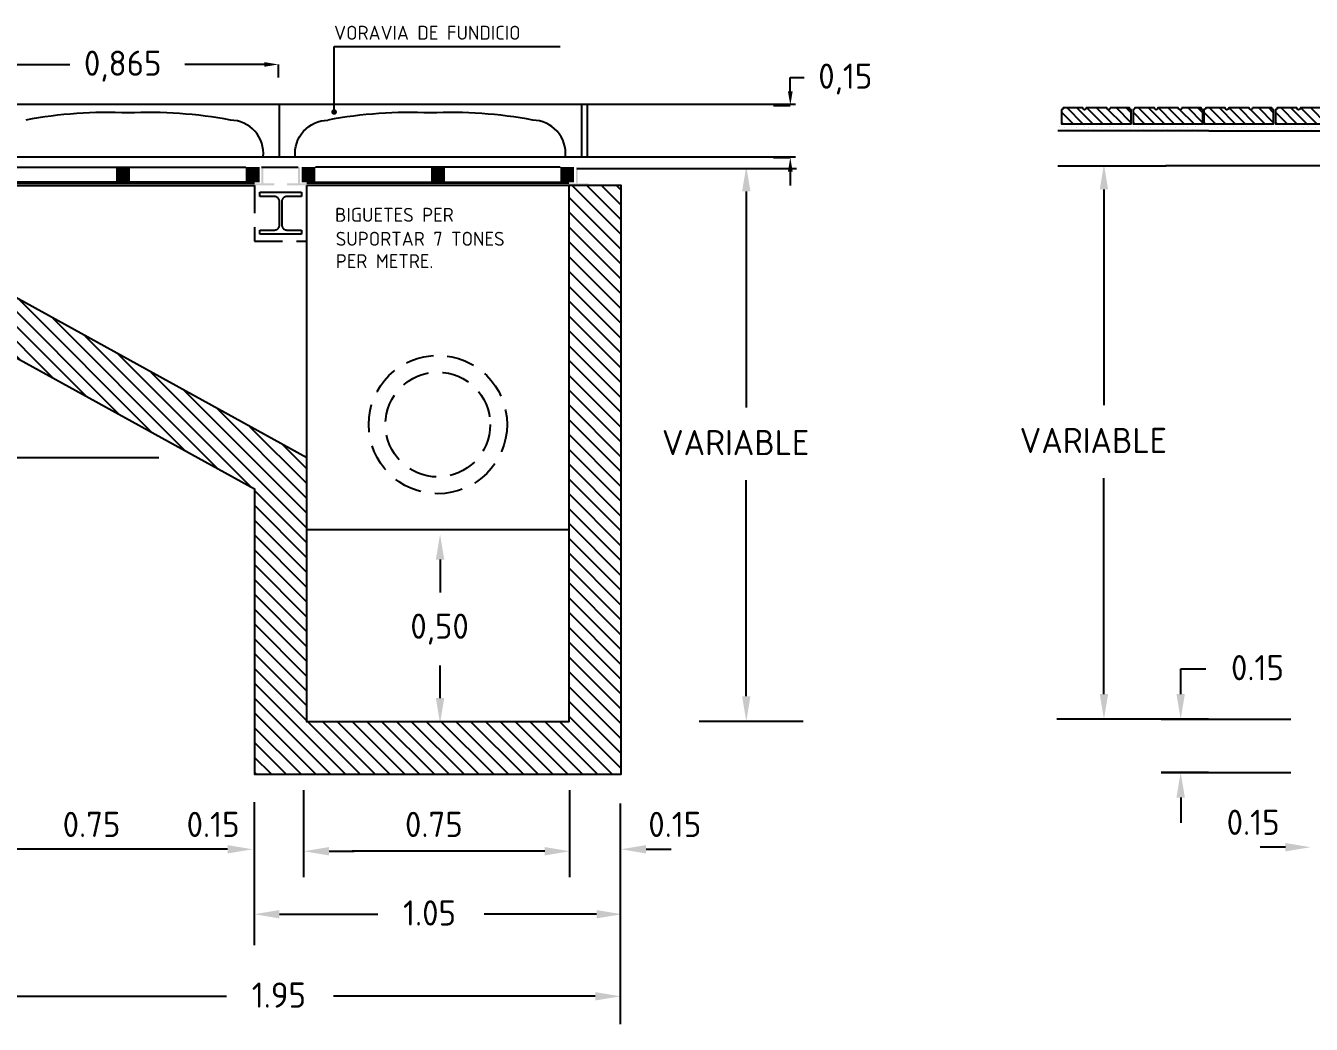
# Model space of a CAD drawing. Extents: x 0.2 to 27.8, y 0.4 to 17.8.
# Drawn here: x 9.57 to 18.76, y 0.45 to 7.59 of the extents above; entities that cross this region are included whole.
import ezdxf

# ---------------------------------------------------------------- set-up
doc = ezdxf.new("R2010")
doc.units = 0
doc.header["$LTSCALE"] = 0.8
doc.header["$MEASUREMENT"] = 0
doc.linetypes.add('HIDDEN', pattern=[0.375, 0.25, -0.125])
doc.layers.get('0').update_dxf_attribs({"linetype": 'CONTINUOUS'})
for name, color, linetype in [('COTAS', 7, 'CONTINUOUS'), ('FERM', 7, 'CONTINUOUS'), ('HORMIGON', 7, 'CONTINUOUS'), ('IMBORNAL', 2, 'HIDDEN'), ('P', 7, 'CONTINUOUS'), ('PANOT', 1, 'CONTINUOUS'), ('RATLLAT', 7, 'CONTINUOUS'), ('RAYADO', 7, 'CONTINUOUS'), ('REJA', 2, 'CONTINUOUS')]:
    doc.layers.add(name, color=color, linetype=linetype)
doc.styles.add('DIN', font='DIN')
doc.styles.get("Standard").update_dxf_attribs({"font": 'txt', "height": 0.1})
doc.dimstyles.get("Standard").update_dxf_attribs({"dimtxt": 0.18, "dimasz": 0.18, "dimexe": 0.18, "dimexo": 0.0625, "dimgap": 0.09, "dimtad": 0, "dimtih": 1, "dimtoh": 1, "dimdec": 4, "dimzin": 0, "dimdsep": 46, "dimtxsty": 'Standard', "dimcen": 0.09, "dimadec": 0, "dimazin": 0, "dimtfac": 1, "dimtdec": 4, "dimtofl": 0, "dimtmove": 0, "dimatfit": 3, "dimfxl": 0, "dimtolj": 1, "dimtzin": 0, "dimarcsym": 0})

# ---------------------------------------------------------------- blocks, each defined once
blk = doc.blocks.new('*D43')
at = {"color": 0, "linetype": 'ByBlock'}
for p, q in [((13.0142, 18.6358), (13.0142, 18.7282)), ((13.1142, 18.7282), (13.6845, 18.7282)), ((15.0758, 18.7282), (14.5055, 18.7282)), ((15.1758, 18.6358), (15.1758, 18.7282))]:
    blk.add_line(p, q, dxfattribs=at)
for points in [[(13.1142, 18.7116), (13.1142, 18.7449), (13.0142, 18.7282)], [(15.0758, 18.7116), (15.0758, 18.7449), (15.1758, 18.7282)]]:
    blk.add_solid(points, dxfattribs=at)
at = {"color": 0, "linetype": 'ByBlock', "style": 'DIN'}
blk.add_text('0,865', height=0.18, dxfattribs=at).set_placement((13.7845, 18.6472))
blk = doc.blocks.new('*D42')
at = {"color": 0, "linetype": 'ByBlock'}
for p, q in [((18.8389, 18.5358), (18.8389, 18.6358)), ((18.8389, 18.6358), (18.9389, 18.6358)), ((18.7197, 18.4358), (18.8389, 18.4358)), ((18.7197, 18.0617), (18.8389, 18.0617)), ((18.8389, 17.9617), (18.8389, 17.8617))]:
    blk.add_line(p, q, dxfattribs=at)
for points in [[(18.8556, 18.5358), (18.8222, 18.5358), (18.8389, 18.4358)], [(18.8556, 17.9617), (18.8222, 17.9617), (18.8389, 18.0617)]]:
    blk.add_solid(points, dxfattribs=at)
at = {"color": 0, "linetype": 'ByBlock', "style": 'DIN'}
blk.add_text('0,15', height=0.18, dxfattribs=at).set_placement((19.0389, 18.5548))
blk = doc.blocks.new('*X2')
at = {"color": 0}
for p, q in [((20.855, 6.4583), (20.8972, 6.5005)), ((20.855, 6.4866), (20.8689, 6.5005)), ((20.88, 6.455), (20.9205, 6.4955)), ((20.9083, 6.455), (20.9538, 6.5005)), ((20.925, 6.5), (20.9255, 6.5005)), ((20.9365, 6.455), (20.982, 6.5005)), ((20.9648, 6.455), (21.0103, 6.5005)), ((20.9931, 6.455), (21.0386, 6.5005)), ((21.0214, 6.455), (21.0546, 6.4882)), ((21.0497, 6.455), (21.0546, 6.4599))]:
    blk.add_line(p, q, dxfattribs=at)
blk = doc.blocks.new('PANOT', base_point=(20.855, 6.455))
at = {"layer": 'PANOT'}
blk.add_lwpolyline([(20.915, 6.5005, 1), (20.925, 6.5005), (20.9834, 6.5005, 1), (20.9934, 6.5005), (21.0494, 6.5005, 0.425776), (21.0546, 6.4955), (21.0546, 6.455), (20.855, 6.455), (20.855, 6.4955, 0.414214), (20.86, 6.5005)], format="xyb", close=True, dxfattribs=at)
blk.add_blockref('*X2', (0, 0))
blk = doc.blocks.new('*X4')
at = {"color": 0}
for p, q in [((20.8552, 6.4479), (20.8552, 6.4479)), ((20.8685, 6.4435), (20.8685, 6.4435)), ((20.8773, 6.4523), (20.8773, 6.4523)), ((20.8817, 6.4391), (20.8817, 6.4391)), ((20.8906, 6.4479), (20.8906, 6.4479)), ((20.9038, 6.4435), (20.9038, 6.4435)), ((20.9127, 6.4523), (20.9127, 6.4523)), ((20.9171, 6.4391), (20.9171, 6.4391)), ((20.9259, 6.4479), (20.9259, 6.4479)), ((20.9392, 6.4435), (20.9392, 6.4435)), ((20.948, 6.4523), (20.948, 6.4523)), ((20.9525, 6.4391), (20.9525, 6.4391)), ((20.9613, 6.4479), (20.9613, 6.4479)), ((20.9746, 6.4435), (20.9746, 6.4435)), ((20.9834, 6.4523), (20.9834, 6.4523)), ((20.9878, 6.4391), (20.9878, 6.4391)), ((20.9967, 6.4479), (20.9967, 6.4479)), ((21.0099, 6.4435), (21.0099, 6.4435)), ((21.0187, 6.4523), (21.0187, 6.4523)), ((21.0232, 6.4391), (21.0232, 6.4391)), ((21.032, 6.4479), (21.032, 6.4479)), ((21.0453, 6.4435), (21.0453, 6.4435)), ((21.0541, 6.4523), (21.0541, 6.4523)), ((21.0585, 6.4391), (21.0585, 6.4391)), ((21.0674, 6.4479), (21.0674, 6.4479)), ((21.0806, 6.4435), (21.0806, 6.4435)), ((21.0895, 6.4523), (21.0895, 6.4523)), ((21.0939, 6.4391), (21.0939, 6.4391)), ((21.1027, 6.4479), (21.1027, 6.4479)), ((21.116, 6.4435), (21.116, 6.4435)), ((21.1248, 6.4523), (21.1248, 6.4523)), ((21.1292, 6.4391), (21.1292, 6.4391)), ((21.1381, 6.4479), (21.1381, 6.4479)), ((21.1513, 6.4435), (21.1513, 6.4435)), ((21.1602, 6.4523), (21.1602, 6.4523)), ((21.1646, 6.4391), (21.1646, 6.4391)), ((21.1734, 6.4479), (21.1734, 6.4479)), ((21.1867, 6.4435), (21.1867, 6.4435)), ((21.1955, 6.4523), (21.1955, 6.4523)), ((21.1999, 6.4391), (21.1999, 6.4391)), ((21.2088, 6.4479), (21.2088, 6.4479)), ((21.222, 6.4435), (21.222, 6.4435)), ((21.2309, 6.4523), (21.2309, 6.4523)), ((21.2353, 6.4391), (21.2353, 6.4391)), ((21.2441, 6.4479), (21.2441, 6.4479))]:
    blk.add_line(p, q, dxfattribs=at)
blk = doc.blocks.new('*X3')
at = {"color": 0}
for p, q in [((20.855, 6.4583), (20.8972, 6.5005)), ((20.855, 6.4866), (20.8689, 6.5005)), ((20.88, 6.455), (20.9205, 6.4955)), ((20.9083, 6.455), (20.9538, 6.5005)), ((20.925, 6.5), (20.9255, 6.5005)), ((20.9365, 6.455), (20.982, 6.5005)), ((20.9648, 6.455), (21.0103, 6.5005)), ((20.9931, 6.455), (21.0386, 6.5005)), ((21.0214, 6.455), (21.0546, 6.4882)), ((21.0497, 6.455), (21.0546, 6.4599))]:
    blk.add_line(p, q, dxfattribs=at)
blk = doc.blocks.new('RI-270PL')
at = {"layer": 'REJA'}
for p, q in [((-0.3503, 0.0523), (0.3503, 0.0523)), ((-0.3748, 0), (0.3748, 0)), ((-0.3746, 0.006), (0.3754, 0.006)), ((0.3504, 0.0087), (-0.3504, 0.0087))]:
    blk.add_line(p, q, dxfattribs=at)
for points in [[(-0.4001, 0.052), (-0.3949, 0.0517), (-0.4001, 0.006), (-0.3949, 0.0058)], [(-0.3898, 0.0525), (-0.3503, 0.0523), (-0.39, 0.0084), (-0.3504, 0.0087)], [(-0.0209, 0.0523), (-0.0207, 0.0087), (0.0193, 0.0525), (0.0193, 0.0087)], [(0.3898, 0.0525), (0.3503, 0.0523), (0.39, 0.0084), (0.3504, 0.0087)], [(0.4001, 0.052), (0.3949, 0.0517), (0.4001, 0.006), (0.3949, 0.0058)], [(-0.432, 0.006), (-0.432, -0.0003), (-0.3746, 0.006), (-0.3748, 0)], [(0.432, 0.006), (0.432, -0.0003), (0.3746, 0.006), (0.3748, 0)]]:
    blk.add_solid(points, dxfattribs=at)
blk = doc.blocks.new('GREY')
blk.add_lwpolyline([(-0.1, 0.1005), (0.1002, 0.1005), (0.1002, 0.0801), (0.0296, 0.0801, 0.417921), (0.0055, 0.0557), (0.0055, -0.0552, 0.410516), (0.0296, -0.0796), (0.1002, -0.0796), (0.1002, -0.1), (-0.1, -0.1), (-0.1, -0.0796), (-0.0295, -0.0796, 0.417921), (-0.0053, -0.0552), (-0.0053, 0.0557, 0.410516), (-0.0295, 0.0801), (-0.1, 0.0801)], format="xyb", close=True)
blk = doc.blocks.new('*X9')
at = {"color": 0}
for p, q in [((22.375, 18.1846), (22.225, 18.3346)), ((22.375, 18.2271), (22.2521, 18.35)), ((22.375, 18.2695), (22.2945, 18.35)), ((22.375, 18.3119), (22.3369, 18.35)), ((24.175, 18.209), (24.034, 18.35)), ((24.175, 18.2514), (24.0764, 18.35)), ((24.175, 18.2938), (24.1188, 18.35)), ((24.175, 18.3363), (24.1613, 18.35)), ((22.375, 18.1422), (22.225, 18.2922)), ((24.175, 18.1666), (24.025, 18.3166)), ((24.175, 18.1241), (24.025, 18.2741)), ((22.375, 18.0998), (22.225, 18.2498)), ((24.175, 18.0817), (24.025, 18.2317)), ((22.7385, 17.6939), (22.225, 18.2074)), ((24.175, 18.0393), (24.025, 18.1893)), ((22.6442, 17.7457), (22.225, 18.1649)), ((24.175, 17.9968), (24.025, 18.1468)), ((22.5499, 17.7976), (22.225, 18.1225)), ((24.175, 17.9544), (24.025, 18.1044)), ((22.4557, 17.8494), (22.225, 18.0801)), ((22.3614, 17.9013), (22.225, 18.0377)), ((24.175, 17.912), (24.025, 18.062)), ((22.2671, 17.9531), (22.225, 17.9952)), ((22.8328, 17.642), (22.4524, 18.0224)), ((24.175, 17.8696), (24.025, 18.0196)), ((22.927, 17.5902), (22.5466, 17.9706)), ((24.175, 17.8271), (24.025, 17.9771)), ((24.175, 17.7847), (24.025, 17.9347)), ((23.0213, 17.5383), (22.6409, 17.9187)), ((24.175, 17.7423), (24.025, 17.8923)), ((23.1156, 17.4865), (22.7352, 17.8669)), ((24.175, 17.6999), (24.025, 17.8499)), ((23.275, 17.3695), (22.8295, 17.815)), ((24.175, 17.6574), (24.025, 17.8074)), ((23.275, 17.4119), (22.9237, 17.7632)), ((24.175, 17.615), (24.025, 17.765)), ((23.275, 17.4544), (23.018, 17.7113)), ((24.175, 17.5726), (24.025, 17.7226)), ((24.175, 17.5302), (24.025, 17.6802)), ((23.275, 17.4968), (23.1123, 17.6595)), ((24.175, 17.4877), (24.025, 17.6377)), ((23.275, 17.5392), (23.2066, 17.6076)), ((24.175, 17.4453), (24.025, 17.5953)), ((24.175, 17.4029), (24.025, 17.5529)), ((24.175, 17.3605), (24.025, 17.5105)), ((23.275, 17.3271), (23.125, 17.4771)), ((24.175, 17.318), (24.025, 17.468)), ((23.275, 17.2846), (23.125, 17.4346)), ((24.175, 17.2756), (24.025, 17.4256)), ((23.275, 17.2422), (23.125, 17.3922)), ((24.175, 17.2332), (24.025, 17.3832)), ((23.275, 17.1998), (23.125, 17.3498)), ((24.175, 17.1907), (24.025, 17.3407)), ((23.275, 17.1574), (23.125, 17.3074)), ((24.175, 17.1483), (24.025, 17.2983)), ((23.275, 17.1149), (23.125, 17.2649)), ((23.275, 17.0725), (23.125, 17.2225)), ((24.175, 17.1059), (24.025, 17.2559)), ((24.175, 17.0635), (24.025, 17.2135)), ((23.275, 17.0301), (23.125, 17.1801)), ((24.175, 17.021), (24.025, 17.171)), ((23.275, 16.9877), (23.125, 17.1377)), ((24.175, 16.9786), (24.025, 17.1286)), ((23.275, 16.9452), (23.125, 17.0952)), ((24.175, 16.9362), (24.025, 17.0862)), ((23.275, 16.9028), (23.125, 17.0528)), ((24.175, 16.8938), (24.025, 17.0438)), ((23.275, 16.8604), (23.125, 17.0104)), ((24.175, 16.8513), (24.025, 17.0013)), ((23.275, 16.818), (23.125, 16.968)), ((23.3856, 16.665), (23.125, 16.9255)), ((24.175, 16.8089), (24.025, 16.9589)), ((24.175, 16.7665), (24.025, 16.9165)), ((23.3431, 16.665), (23.125, 16.8831)), ((24.175, 16.7241), (24.025, 16.8741)), ((23.3007, 16.665), (23.125, 16.8407)), ((23.428, 16.665), (23.278, 16.815)), ((23.4704, 16.665), (23.3204, 16.815)), ((23.5128, 16.665), (23.3628, 16.815)), ((23.5553, 16.665), (23.4053, 16.815)), ((23.5977, 16.665), (23.4477, 16.815)), ((23.6401, 16.665), (23.4901, 16.815)), ((23.6825, 16.665), (23.5325, 16.815)), ((23.725, 16.665), (23.575, 16.815)), ((23.7674, 16.665), (23.6174, 16.815)), ((23.8098, 16.665), (23.6598, 16.815)), ((23.8522, 16.665), (23.7022, 16.815)), ((23.8947, 16.665), (23.7447, 16.815)), ((23.9371, 16.665), (23.7871, 16.815)), ((23.9795, 16.665), (23.8295, 16.815)), ((24.0219, 16.665), (23.8719, 16.815)), ((24.0644, 16.665), (23.9144, 16.815)), ((24.1068, 16.665), (23.9568, 16.815)), ((24.1492, 16.665), (23.9992, 16.815)), ((24.175, 16.6816), (24.025, 16.8316)), ((23.2583, 16.665), (23.125, 16.7982)), ((23.2158, 16.665), (23.125, 16.7558)), ((23.1734, 16.665), (23.125, 16.7134)), ((23.131, 16.665), (23.125, 16.671))]:
    blk.add_line(p, q, dxfattribs=at)
blk = doc.blocks.new('*D12')
at = {"color": 0, "linetype": 'ByBlock'}
for p, q in [((11.4399, 5.8341), (11.4399, 6.0141)), ((11.4399, 6.0141), (11.6199, 6.0141)), ((11.6399, 5.6541), (11.4399, 5.6541)), ((11.6399, 5.274), (11.4399, 5.274)), ((11.4399, 5.094), (11.4399, 4.914))]:
    blk.add_line(p, q, dxfattribs=at)
for points in [[(11.4699, 5.8341), (11.4099, 5.8341), (11.4399, 5.6541)], [(11.4699, 5.094), (11.4099, 5.094), (11.4399, 5.274)]]:
    blk.add_solid(points, dxfattribs=at)
at = {"color": 0, "linetype": 'ByBlock', "style": 'DIN'}
blk.add_text('0.15', height=0.18, dxfattribs=at).set_placement((11.7999, 5.9331))
blk = doc.blocks.new('*D16')
at = {"color": 0, "linetype": 'ByBlock'}
for p, q in [((18.8994, 7.3165), (18.8994, 7.5025)), ((19.0794, 7.5025), (20.9524, 7.5025)), ((23.5904, 7.5025), (21.7174, 7.5025)), ((23.7704, 7.3025), (23.7704, 7.5025))]:
    blk.add_line(p, q, dxfattribs=at)
for points in [[(19.0794, 7.4725), (19.0794, 7.5325), (18.8994, 7.5025)], [(23.5904, 7.4725), (23.5904, 7.5325), (23.7704, 7.5025)]]:
    blk.add_solid(points, dxfattribs=at)
at = {"color": 0, "linetype": 'ByBlock', "style": 'DIN'}
blk.add_text('1.95', height=0.18, dxfattribs=at).set_placement((21.1324, 7.4215))

msp = doc.modelspace()

# ---------------------------------------------------------------- linework, layer by layer
at = {"color": 0, "linetype": 'ByBlock'}
for p, q in [((14.72136, 6.40288), (14.72136, 4.85884)), ((17.28067, 6.41792), (17.28067, 4.87388)), ((14.72136, 2.7928), (14.72136, 4.33684)), ((17.28067, 2.80784), (17.28067, 4.35188)), ((12.5303, 3.77018), (12.5303, 3.53543)), ((12.5303, 2.77867), (12.5303, 3.01343)), ((14.92963, 2.6128), (14.72136, 2.6128)), ((17.48893, 2.62784), (17.28067, 2.62784)), ((11.20123, 2.03411), (11.20123, 1.23313)), ((11.01045, 1.69771), (9.31807, 1.69771)), ((11.55648, 1.49771), (11.55648, 1.69771)), ((11.73648, 1.68363), (11.91648, 1.68363)), ((13.27895, 1.68363), (11.90231, 1.68363)), ((13.45895, 1.49771), (13.45895, 1.69771)), ((14.00498, 1.69771), (14.18498, 1.69771)), ((18.57886, 1.71275), (18.39886, 1.71275)), ((11.38123, 1.23313), (12.08561, 1.23313)), ((13.64995, 1.23313), (12.84701, 1.23313))]:
    msp.add_line(p, q, dxfattribs=at)
for points in [[(14.75136, 6.40288), (14.69136, 6.40288), (14.72136, 6.58288)], [(17.31067, 6.41792), (17.25067, 6.41792), (17.28067, 6.59792)], [(12.5603, 3.77018), (12.5003, 3.77018), (12.5303, 3.95018)], [(12.5603, 2.77867), (12.5003, 2.77867), (12.5303, 2.59867)], [(14.75136, 2.7928), (14.69136, 2.7928), (14.72136, 2.6128)], [(17.31067, 2.80784), (17.25067, 2.80784), (17.28067, 2.62784)], [(11.01045, 1.66771), (11.01045, 1.72771), (11.19045, 1.69771)], [(11.73648, 1.65363), (11.73648, 1.71363), (11.55648, 1.68363)], [(13.27895, 1.65363), (13.27895, 1.71363), (13.45895, 1.68363)], [(14.00498, 1.66771), (14.00498, 1.72771), (13.82498, 1.69771)], [(18.57886, 1.68275), (18.57886, 1.74275), (18.75886, 1.71275)], [(11.38123, 1.20313), (11.38123, 1.26313), (11.20123, 1.23313)], [(13.64995, 1.20313), (13.64995, 1.26313), (13.82995, 1.23313)]]:
    msp.add_solid(points, dxfattribs=at)
at = {"layer": 'COTAS'}
for p, q in [((11.37957, 7.02667), (11.37957, 6.65167)), ((13.54207, 7.02667), (13.54207, 6.65167)), ((13.58188, 7.02667), (13.58188, 6.65167)), ((8.60544, 4.49924), (10.51714, 4.49924)), ((15.12963, 2.6128), (14.38349, 2.6128)), ((17.68893, 2.62784), (16.94279, 2.62784)), ((17.68893, 2.62784), (18.61808, 2.62784)), ((17.82971, 2.62784), (17.68893, 2.62784)), ((17.68893, 2.24772), (18.61808, 2.24772)), ((18.02971, 2.24772), (17.68893, 2.24772)), ((11.55648, 1.69771), (11.55648, 2.12006)), ((13.45895, 1.69771), (13.45895, 2.12006)), ((13.82114, 1.2231), (13.82114, 2.02557)), ((11.20123, 1.23313), (11.20123, 1.01193)), ((13.82114, 0.64589), (13.82114, 1.2231))]:
    msp.add_line(p, q, dxfattribs=at)
for points in [[(11.26516, 6.65167, 0.4358347), (11.03095, 6.91331, -0.0304609)], [(11.49398, 6.65167, -0.4358347), (11.72819, 6.91331, 0.0304609)], [(13.42766, 6.65167, 0.4358347), (13.19345, 6.91331, -0.0304609)]]:
    msp.add_lwpolyline(points, format="xyb", dxfattribs=at)
for centre, start, end in [((10.1505, 3.81666), 87.311406, 100.694407), ((10.44614, 3.81666), 79.305593, 92.688594), ((12.313, 3.81666), 87.311406, 100.694407), ((12.60864, 3.81666), 79.305593, 92.688594)]:
    msp.add_arc(centre, 3.15139, start, end, dxfattribs=at)
at = {"layer": 'FERM'}
for p, q in [((9.21707, 7.02667), (11.37957, 7.02667)), ((11.37957, 7.02667), (15.07469, 7.02667)), ((8.00469, 6.65167), (15.07469, 6.65167)), ((11.25183, 6.57601), (11.51447, 6.57667))]:
    msp.add_line(p, q, dxfattribs=at)
at = {"layer": 'HORMIGON'}
for p, q in [((18.03214, 6.83665), (17.93556, 6.83665)), ((18.24464, 6.58665), (17.72079, 6.58665))]:
    msp.add_line(p, q, dxfattribs=at)
at = {"layer": 'IMBORNAL'}
for p, q in [((11.20219, 6.44667), (11.20219, 6.04667)), ((11.20219, 6.04667), (11.57719, 6.04667))]:
    msp.add_line(p, q, dxfattribs=at)
at = {"layer": 'IMBORNAL', "linetype": 'Continuous'}
msp.add_line((11.57719, 3.98411), (13.45219, 3.98411), dxfattribs=at)
msp.add_lwpolyline([(9.32719, 6.44667), (8.95219, 6.44667), (8.95219, 5.51238), (11.20219, 4.27494), (11.20219, 2.23411), (13.82719, 2.23411), (13.82719, 6.44667), (13.45219, 6.44667), (13.45219, 2.60911), (11.57719, 2.60911), (11.57719, 4.49667), (9.32719, 5.73411)], close=True, dxfattribs=at)
msp.add_lwpolyline([(11.57719, 4.49667), (11.57719, 6.44667)], dxfattribs=at)
at = {"layer": 'IMBORNAL', "linetype": 'HIDDEN'}
for radius in [0.495, 0.375]:
    msp.add_circle((12.51469, 4.736), radius, dxfattribs=at)
at = {"layer": 'P'}
for p, q in [((17.93789, 6.83665), (16.95039, 6.83665)), ((18.03214, 6.83665), (19.01964, 6.83665)), ((16.95039, 6.58665), (17.72539, 6.58665)), ((19.01964, 6.58665), (18.24464, 6.58665))]:
    msp.add_line(p, q, dxfattribs=at)
at = {"layer": 'PANOT'}
msp.add_lwpolyline([(18.85714, 7.00039, -1), (18.83214, 7.00039), (18.68604, 7.00039, -1), (18.66104, 7.00039), (18.52125, 7.00039, -0.425776), (18.50826, 6.9879), (18.50826, 6.88665), (19.00714, 6.88665), (19.00714, 6.98789, -0.4142136), (18.99464, 7.00039)], format="xyb", close=True, dxfattribs=at)
at = {"layer": 'RATLLAT'}
for p, q in [((11.77236, 7.44074), (13.38994, 7.44074)), ((11.77236, 6.97147), (11.77236, 7.44074))]:
    msp.add_line(p, q, dxfattribs=at)
at = {"layer": 'RATLLAT', "const_width": 0.02}
msp.add_lwpolyline([(11.76236, 6.97147, 1), (11.78236, 6.97147, 1)], format="xyb", close=True, dxfattribs=at)
at = {"layer": 'RAYADO'}
msp.add_line((13.50929, 6.56684), (15.08076, 6.56684), dxfattribs=at)

# ---------------------------------------------------------------- block references
at = {"xscale": -2.5, "yscale": 2.5, "zscale": 2.5}
for name, p in [('PANOT', (18.49464, 6.88665)), ('*X3', (71.14464, -9.25085))]:
    msp.add_blockref(name, p, dxfattribs=at)
at = {"layer": 'IMBORNAL'}
for name, p, xscale, yscale, zscale in [('RI-270PL', (10.26469, 6.44667), 2.5, 2.5, 2.5), ('RI-270PL', (12.51469, 6.44667), -2.5, 2.5, 2.5), ('GREY', (11.38969, 6.24667), 1.5, 1.5, 1.5)]:
    msp.add_blockref(name, p, dxfattribs=dict(at, xscale=xscale, yscale=yscale, zscale=zscale))
at = {"layer": 'P', "yscale": 2.5, "zscale": 2.5}
for name, p, xscale in [('PANOT', (17.47539, 6.88665), -2.5), ('PANOT', (17.98789, 6.88665), -2.5), ('*X4', (-35.17461, -9.25085), 2.5), ('*X4', (71.14464, -9.25085), -2.5)]:
    msp.add_blockref(name, p, dxfattribs=dict(at, xscale=xscale))
at = {"layer": 'RAYADO', "xscale": 2.5, "yscale": 2.5, "zscale": 2.5}
msp.add_blockref('*X9', (-46.61031, -39.42833), dxfattribs=at)

# ---------------------------------------------------------------- texts
at = {"color": 0, "linetype": 'ByBlock', "style": 'DIN'}
for s, p in [('VARIABLE', (14.11836, 4.51684)), ('VARIABLE', (16.67767, 4.53188)), ('0,50', (12.31764, 3.2033)), ('0.75', (9.82991, 1.78565)), ('0.15', (10.71683, 1.78565)), ('0.75', (12.27949, 1.78565)), ('0.15', (14.0203, 1.78565)), ('0.15', (18.15854, 1.80069)), ('1.05', (12.26561, 1.15213))]:
    msp.add_text(s, height=0.18, dxfattribs=at).set_placement(p)
at = {"layer": 'COTAS', "style": 'DIN'}
for s, p in [('BIGUETES PER', (11.77919, 6.18602)), ('SUPORTAR 7 TONES', (11.78417, 6.01455)), ('PER METRE.', (11.78417, 5.85455))]:
    msp.add_text(s, height=0.1, dxfattribs=at).set_placement(p)
at = {"layer": 'RATLLAT', "style": 'DIN'}
msp.add_text('VORAVIA DE FUNDICIO', height=0.1, dxfattribs=at).set_placement((11.77236, 7.48835))

# ---------------------------------------------------------------- dimensions: what is measured, and where the dimension line sits
at = {"layer": 'COTAS'}
dim = msp.add_linear_dim(base=(17.82971, 2.62784), p1=(17.82971, 2.24772), p2=(17.82971, 2.62784), angle=90, text='0.15', dimstyle='Standard', dxfattribs=at)
dim.commit()
dim.dimension.update_dxf_attribs({"geometry": '*D12', "text_midpoint": (18.39221, 2.98784), "insert": (6.38978, -3.0263)})
dim = msp.add_linear_dim(base=(13.82114, 0.64589), p1=(8.95014, 0.65997), p2=(13.82114, 0.64589), text='1.95', dimstyle='Standard', dxfattribs=at)
dim.commit()
dim.dimension.update_dxf_attribs({"geometry": '*D16', "text_midpoint": (11.38564, 0.64589), "insert": (-9.94925, -6.85656)})
at = {"layer": 'RATLLAT'}
dim = msp.add_linear_dim(base=(11.37341, 7.31152), p1=(9.21181, 7.01907), p2=(11.37341, 7.01907), text='0,865', dimstyle='Standard', dxfattribs=at)
dim.commit()
dim.dimension.update_dxf_attribs({"geometry": '*D43', "text_midpoint": (10.29261, 7.31152), "insert": (-3.80236, -11.4167)})
dim = msp.add_linear_dim(base=(15.03653, 7.01907), p1=(14.71737, 6.64501), p2=(14.71737, 7.01907), angle=90, text='0,15', dimstyle='Standard', dxfattribs=at)
dim.commit()
dim.dimension.update_dxf_attribs({"geometry": '*D42', "text_midpoint": (15.44353, 7.21907), "insert": (-3.80236, -11.4167)})

doc.saveas('drawing.dxf')
